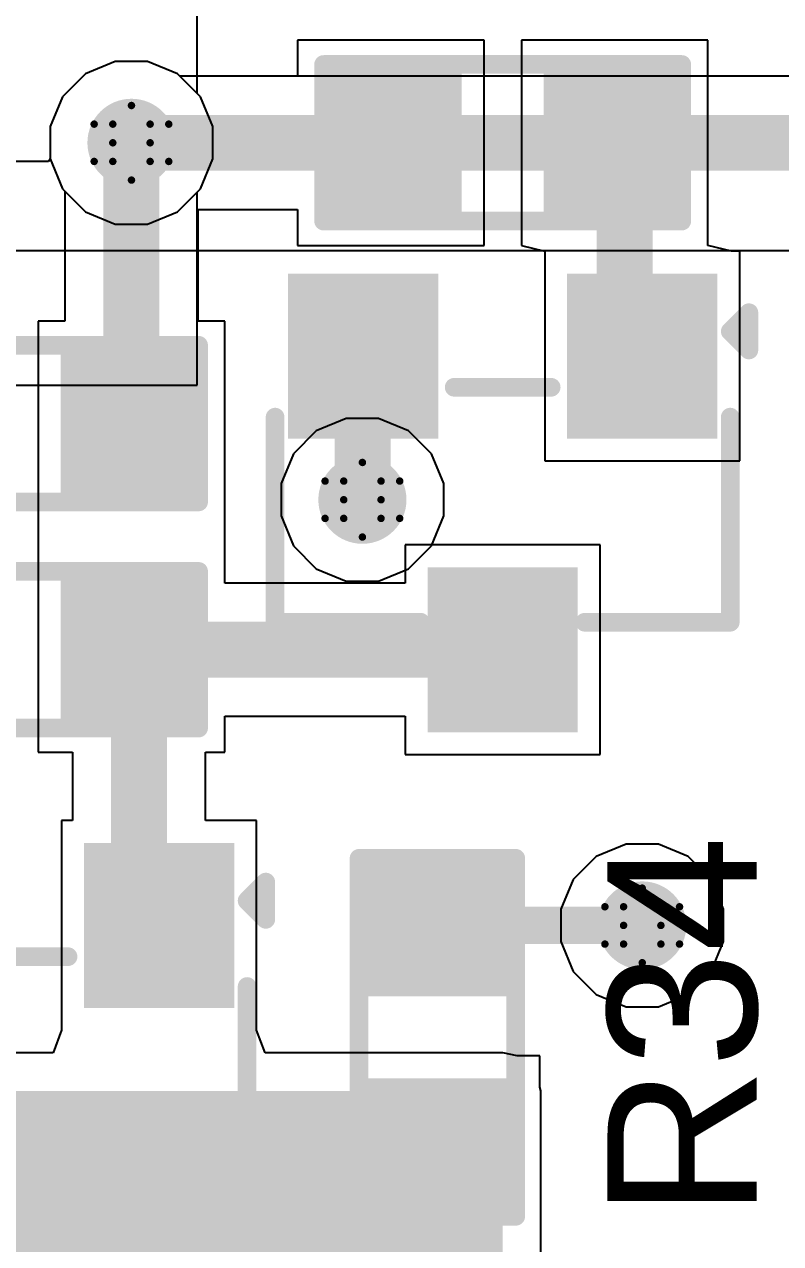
# Model space of a CAD drawing. Header units: inches. Extents: x 24 to 500, y 68 to 269.
# Drawn here: x 359.63 to 364.78, y 96.01 to 104.31 of the extents above; entities that cross this region are included whole.
import ezdxf

# ---------------------------------------------------------------- set-up
doc = ezdxf.new("R2010")
doc.units = ezdxf.units.IN
for name, color, linetype in [('Bottom Layer', 5, 'Continuous'), ('Drill Drawing', 1, 'Continuous'), ('Layer 1', 16, 'Continuous'), ('Layer 2', 76, 'Continuous'), ('Top Layer', 1, 'Continuous'), ('Top Overlay', 2, 'Continuous'), ('Top Paste', 8, 'Continuous'), ('Top Solder', 216, 'Continuous'), ('Via Holes', 16, 'Continuous')]:
    doc.layers.add(name, color=color, linetype=linetype)
doc.styles.add('Arial', font='', dxfattribs={"height": 0.2})
doc.styles.get('Arial').set_extended_font_data('Arial')

# ---------------------------------------------------------------- blocks, each defined once
blk = doc.blocks.new('SOT_23_50')
at = {"layer": 'Top Layer'}
for points in [[(-0.41001315, 1.45998819), (0.40998775, 1.45998819), (0.40998775, 0.53998749), (-0.41001315, 0.53998749)], [(-1.36002395, -0.54000781), (-0.54002305, -0.54000781), (-0.54002305, -1.46000851), (-1.36002395, -1.46000851)], [(0.53999765, -0.54000781), (1.35999855, -0.54000781), (1.35999855, -1.46000851), (0.53999765, -1.46000851)]]:
    blk.add_hatch(color=1, dxfattribs=at).paths.add_polyline_path(points)
at = {"layer": 'Top Paste'}
for points in [[(-0.41001315, 1.45998819), (0.40998775, 1.45998819), (0.40998775, 0.53998749), (-0.41001315, 0.53998749)], [(-1.36002395, -0.54000781), (-0.54002305, -0.54000781), (-0.54002305, -1.46000851), (-1.36002395, -1.46000851)], [(0.53999765, -0.54000781), (1.35999855, -0.54000781), (1.35999855, -1.46000851), (0.53999765, -1.46000851)]]:
    blk.add_hatch(color=8, dxfattribs=at).paths.add_polyline_path(points)
at = {"layer": 'Top Solder'}
for points in [[(-0.51161315, 1.56158819), (0.51158775, 1.56158819), (0.51158775, 0.43838749), (-0.51161315, 0.43838749)], [(-1.46162395, -0.43840781), (-0.4384230499999999, -0.43840781), (-0.4384230499999999, -1.56160851), (-1.46162395, -1.56160851)], [(0.43839765, -0.43840781), (1.46159855, -0.43840781), (1.46159855, -1.56160851), (0.43839765, -1.56160851)]]:
    blk.add_hatch(color=216, dxfattribs=at).paths.add_polyline_path(points)
at = {"layer": 'Top Overlay'}
for points in [[(-1.5494127, 0.81278984, 0.127, 0.127, 0), (-1.5494127, -0.58421016, 0.127, 0.127, 0)], [(-0.5588126999999999, 0.81278984, 0.127, 0.127, 0), (-1.5494127, 0.81278984, 0.127, 0.127, 0)], [(1.54938984, 0.81278984, 0.127, 0.127, 0), (0.5587873, 0.81278984, 0.127, 0.127, 0)], [(1.54938984, 0.81278984, 0.127, 0.127, 0), (1.54938476, -0.58421016, 0.127, 0.127, 0)], [(0.3301873, -0.78741016, 0.127, 0.127, 0), (-0.3302127, -0.78741016, 0.127, 0.127, 0)], [(-1.5494127, -1.16841016, 0.127, 0.127, 0), (-1.6764127, -1.04141016, 0.127, 0.127, 0)], [(-1.6764127, -1.04141016, 0.127, 0.127, 0), (-1.6764127, -1.29541016, 0.127, 0.127, 0)], [(-1.5494127, -1.16841016, 0.127, 0.127, 0), (-1.6764127, -1.29541016, 0.127, 0.127, 0)]]:
    blk.add_lwpolyline(points, format="xyseb", dxfattribs=at)
for points in [[(-1.5811627, 0.81278984, 0.0635, 0.0635, 1), (-1.5176627, 0.81278984, 0.0635, 0.0635, 1)], [(-1.5811627, 0.81278984, 0.0635, 0.0635, 1), (-1.5176627, 0.81278984, 0.0635, 0.0635, 1)], [(-0.5905627, 0.81278984, 0.0635, 0.0635, 1), (-0.5270627, 0.81278984, 0.0635, 0.0635, 1)], [(0.5270372999999999, 0.81278984, 0.0635, 0.0635, 1), (0.5905372999999999, 0.81278984, 0.0635, 0.0635, 1)], [(1.51763984, 0.81278984, 0.0635, 0.0635, 1), (1.58113984, 0.81278984, 0.0635, 0.0635, 1)], [(1.51763984, 0.81278984, 0.0635, 0.0635, 1), (1.58113984, 0.81278984, 0.0635, 0.0635, 1)], [(-1.5811627, -0.58421016, 0.0635, 0.0635, 1), (-1.5176627, -0.58421016, 0.0635, 0.0635, 1)], [(1.51763476, -0.58421016, 0.0635, 0.0635, 1), (1.58113476, -0.58421016, 0.0635, 0.0635, 1)], [(-0.3619627, -0.78741016, 0.0635, 0.0635, 1), (-0.2984627, -0.78741016, 0.0635, 0.0635, 1)], [(0.2984373, -0.78741016, 0.0635, 0.0635, 1), (0.3619373, -0.78741016, 0.0635, 0.0635, 1)], [(-1.7081627, -1.04141016, 0.0635, 0.0635, 1), (-1.6446627, -1.04141016, 0.0635, 0.0635, 1)], [(-1.7081627, -1.04141016, 0.0635, 0.0635, 1), (-1.6446627, -1.04141016, 0.0635, 0.0635, 1)], [(-1.5811627, -1.16841016, 0.0635, 0.0635, 1), (-1.5176627, -1.16841016, 0.0635, 0.0635, 1)], [(-1.5811627, -1.16841016, 0.0635, 0.0635, 1), (-1.5176627, -1.16841016, 0.0635, 0.0635, 1)], [(-1.7081627, -1.29541016, 0.0635, 0.0635, 1), (-1.6446627, -1.29541016, 0.0635, 0.0635, 1)], [(-1.7081627, -1.29541016, 0.0635, 0.0635, 1), (-1.6446627, -1.29541016, 0.0635, 0.0635, 1)]]:
    blk.add_lwpolyline(points, format="xyseb", close=True, dxfattribs=at)
blk = doc.blocks.new('R___0603_111')
at = {"layer": 'Top Layer'}
for points in [[(-0.38100508, 0.44449746), (-0.38100508, -0.44450254), (-1.14300508, -0.44450254), (-1.14300508, 0.44449746)], [(1.14298984, 0.44449746), (1.14298984, -0.44450254), (0.38098984, -0.44450254), (0.38098984, 0.44449746)]]:
    blk.add_hatch(color=1, dxfattribs=at).paths.add_polyline_path(points)
at = {"layer": 'Top Paste'}
for points in [[(-0.38100508, 0.44449746), (-0.38100508, -0.44450254), (-1.14300508, -0.44450254), (-1.14300508, 0.44449746)], [(1.14298984, 0.44449746), (1.14298984, -0.44450254), (0.38098984, -0.44450254), (0.38098984, 0.44449746)]]:
    blk.add_hatch(color=8, dxfattribs=at).paths.add_polyline_path(points)
at = {"layer": 'Top Solder'}
for points in [[(-0.27940508, 0.5460974599999999), (-0.27940508, -0.54610254), (-1.24460508, -0.54610254), (-1.24460508, 0.5460974599999999)], [(1.24458984, 0.5460974599999999), (1.24458984, -0.54610254), (0.27938984, -0.54610254), (0.27938984, 0.5460974599999999)]]:
    blk.add_hatch(color=216, dxfattribs=at).paths.add_polyline_path(points)
at = {"layer": 'Top Overlay'}
for points in [[(1.21919238, 0.5334, 0.127, 0.127, 0), (-1.21920762, 0.53340254, 0.127, 0.127, 0)], [(-1.21920762, 0.53340254, 0.127, 0.127, 0), (-1.21920762, -0.5334, 0.127, 0.127, 0)], [(1.21919238, 0.5334, 0.127, 0.127, 0), (1.21919238, -0.5334, 0.127, 0.127, 0)], [(1.21919238, -0.5334, 0.127, 0.127, 0), (-1.21920762, -0.5334, 0.127, 0.127, 0)]]:
    blk.add_lwpolyline(points, format="xyseb", dxfattribs=at)
for points in [[(-1.25095762, 0.53340254, 0.0635, 0.0635, 1), (-1.18745762, 0.53340254, 0.0635, 0.0635, 1)], [(-1.25095762, 0.53340254, 0.0635, 0.0635, 1), (-1.18745762, 0.53340254, 0.0635, 0.0635, 1)], [(1.18744238, 0.5334, 0.0635, 0.0635, 1), (1.25094238, 0.5334, 0.0635, 0.0635, 1)], [(1.18744238, 0.5334, 0.0635, 0.0635, 1), (1.25094238, 0.5334, 0.0635, 0.0635, 1)], [(-1.25095762, -0.5334, 0.0635, 0.0635, 1), (-1.18745762, -0.5334, 0.0635, 0.0635, 1)], [(-1.25095762, -0.5334, 0.0635, 0.0635, 1), (-1.18745762, -0.5334, 0.0635, 0.0635, 1)], [(1.18744238, -0.5334, 0.0635, 0.0635, 1), (1.25094238, -0.5334, 0.0635, 0.0635, 1)], [(1.18744238, -0.5334, 0.0635, 0.0635, 1), (1.25094238, -0.5334, 0.0635, 0.0635, 1)]]:
    blk.add_lwpolyline(points, format="xyseb", close=True, dxfattribs=at)
blk = doc.blocks.new('R___0603_112')
at = {"layer": 'Top Layer'}
for points in [[(-0.38099492, 0.44447968), (-0.38099492, -0.44452032), (-1.14299492, -0.44452032), (-1.14299492, 0.44447968)], [(1.14300508, 0.44447968), (1.14300508, -0.44452032), (0.38100508, -0.44452032), (0.38100508, 0.44447968)]]:
    blk.add_hatch(color=1, dxfattribs=at).paths.add_polyline_path(points)
at = {"layer": 'Top Paste'}
for points in [[(-0.38099492, 0.44447968), (-0.38099492, -0.44452032), (-1.14299492, -0.44452032), (-1.14299492, 0.44447968)], [(1.14300508, 0.44447968), (1.14300508, -0.44452032), (0.38100508, -0.44452032), (0.38100508, 0.44447968)]]:
    blk.add_hatch(color=8, dxfattribs=at).paths.add_polyline_path(points)
at = {"layer": 'Top Solder'}
for points in [[(-0.27939492, 0.54607968), (-0.27939492, -0.54612032), (-1.24459492, -0.54612032), (-1.24459492, 0.54607968)], [(1.24460508, 0.54607968), (1.24460508, -0.54612032), (0.27940508, -0.54612032), (0.27940508, 0.54607968)]]:
    blk.add_hatch(color=216, dxfattribs=at).paths.add_polyline_path(points)
at = {"layer": 'Top Overlay'}
for points in [[(1.21920508, 0.5333771399999999, 0.127, 0.127, 0), (-1.21919238, 0.5333796799999999, 0.127, 0.127, 0)], [(-1.21919238, 0.5333796799999999, 0.127, 0.127, 0), (-1.21919238, -0.53342032, 0.127, 0.127, 0)], [(1.21920762, -0.53341778, 0.127, 0.127, 0), (1.21920508, 0.5333771399999999, 0.127, 0.127, 0)], [(1.21920762, -0.53341778, 0.127, 0.127, 0), (-1.21919238, -0.53342032, 0.127, 0.127, 0)]]:
    blk.add_lwpolyline(points, format="xyseb", dxfattribs=at)
for points in [[(-1.25094238, 0.5333796799999999, 0.0635, 0.0635, 1), (-1.18744238, 0.5333796799999999, 0.0635, 0.0635, 1)], [(-1.25094238, 0.5333796799999999, 0.0635, 0.0635, 1), (-1.18744238, 0.5333796799999999, 0.0635, 0.0635, 1)], [(1.18745508, 0.5333771399999999, 0.0635, 0.0635, 1), (1.25095508, 0.5333771399999999, 0.0635, 0.0635, 1)], [(1.18745508, 0.5333771399999999, 0.0635, 0.0635, 1), (1.25095508, 0.5333771399999999, 0.0635, 0.0635, 1)], [(-1.25094238, -0.53342032, 0.0635, 0.0635, 1), (-1.18744238, -0.53342032, 0.0635, 0.0635, 1)], [(-1.25094238, -0.53342032, 0.0635, 0.0635, 1), (-1.18744238, -0.53342032, 0.0635, 0.0635, 1)], [(1.18745762, -0.53341778, 0.0635, 0.0635, 1), (1.25095762, -0.53341778, 0.0635, 0.0635, 1)], [(1.18745762, -0.53341778, 0.0635, 0.0635, 1), (1.25095762, -0.53341778, 0.0635, 0.0635, 1)]]:
    blk.add_lwpolyline(points, format="xyseb", close=True, dxfattribs=at)
blk = doc.blocks.new('R___0603_113')
at = {"layer": 'Top Layer'}
for points in [[(-0.3810076199999999, 0.44451524), (-0.3810076199999999, -0.4444847599999999), (-1.14300762, -0.4444847599999999), (-1.14300762, 0.44451524)], [(1.14298984, 0.44451524), (1.14298984, -0.4444847599999999), (0.38098984, -0.4444847599999999), (0.38098984, 0.44451524)]]:
    blk.add_hatch(color=1, dxfattribs=at).paths.add_polyline_path(points)
at = {"layer": 'Top Paste'}
for points in [[(-0.3810076199999999, 0.44451524), (-0.3810076199999999, -0.4444847599999999), (-1.14300762, -0.4444847599999999), (-1.14300762, 0.44451524)], [(1.14298984, 0.44451524), (1.14298984, -0.4444847599999999), (0.38098984, -0.4444847599999999), (0.38098984, 0.44451524)]]:
    blk.add_hatch(color=8, dxfattribs=at).paths.add_polyline_path(points)
at = {"layer": 'Top Solder'}
for points in [[(-0.27940762, 0.54611524), (-0.27940762, -0.54608476), (-1.24460762, -0.54608476), (-1.24460762, 0.54611524)], [(1.24458984, 0.54611524), (1.24458984, -0.54608476), (0.27938984, -0.54608476), (0.27938984, 0.54611524)]]:
    blk.add_hatch(color=216, dxfattribs=at).paths.add_polyline_path(points)
at = {"layer": 'Top Overlay'}
for points in [[(1.21918984, 0.53341778, 0.127, 0.127, 0), (-1.21921016, 0.53341778, 0.127, 0.127, 0)], [(-1.21921016, 0.53341778, 0.127, 0.127, 0), (-1.21921016, -0.5333822199999999, 0.127, 0.127, 0)], [(1.21918984, 0.53341778, 0.127, 0.127, 0), (1.21918984, -0.5333822199999999, 0.127, 0.127, 0)], [(1.21918984, -0.5333822199999999, 0.127, 0.127, 0), (-1.21921016, -0.5333822199999999, 0.127, 0.127, 0)]]:
    blk.add_lwpolyline(points, format="xyseb", dxfattribs=at)
for points in [[(-1.25096016, 0.53341778, 0.0635, 0.0635, 1), (-1.18746016, 0.53341778, 0.0635, 0.0635, 1)], [(-1.25096016, 0.53341778, 0.0635, 0.0635, 1), (-1.18746016, 0.53341778, 0.0635, 0.0635, 1)], [(1.18743984, 0.53341778, 0.0635, 0.0635, 1), (1.25093984, 0.53341778, 0.0635, 0.0635, 1)], [(1.18743984, 0.53341778, 0.0635, 0.0635, 1), (1.25093984, 0.53341778, 0.0635, 0.0635, 1)], [(-1.25096016, -0.5333822199999999, 0.0635, 0.0635, 1), (-1.18746016, -0.5333822199999999, 0.0635, 0.0635, 1)], [(-1.25096016, -0.5333822199999999, 0.0635, 0.0635, 1), (-1.18746016, -0.5333822199999999, 0.0635, 0.0635, 1)], [(1.18743984, -0.5333822199999999, 0.0635, 0.0635, 1), (1.25093984, -0.5333822199999999, 0.0635, 0.0635, 1)], [(1.18743984, -0.5333822199999999, 0.0635, 0.0635, 1), (1.25093984, -0.5333822199999999, 0.0635, 0.0635, 1)]]:
    blk.add_lwpolyline(points, format="xyseb", close=True, dxfattribs=at)
blk = doc.blocks.new('R___0603_126')
at = {"layer": 'Top Layer'}
for points in [[(-0.3810076199999999, 0.4445101599999999), (-0.3810076199999999, -0.44448984), (-1.14300762, -0.44448984), (-1.14300762, 0.4445101599999999)], [(1.14299238, 0.4445101599999999), (1.14299238, -0.44448984), (0.38099238, -0.44448984), (0.38099238, 0.4445101599999999)]]:
    blk.add_hatch(color=1, dxfattribs=at).paths.add_polyline_path(points)
at = {"layer": 'Top Paste'}
for points in [[(-0.3810076199999999, 0.4445101599999999), (-0.3810076199999999, -0.44448984), (-1.14300762, -0.44448984), (-1.14300762, 0.4445101599999999)], [(1.14299238, 0.4445101599999999), (1.14299238, -0.44448984), (0.38099238, -0.44448984), (0.38099238, 0.4445101599999999)]]:
    blk.add_hatch(color=8, dxfattribs=at).paths.add_polyline_path(points)
at = {"layer": 'Top Solder'}
for points in [[(-0.27940762, 0.5461101599999999), (-0.27940762, -0.5460898399999999), (-1.24460762, -0.5460898399999999), (-1.24460762, 0.5461101599999999)], [(1.24459238, 0.5461101599999999), (1.24459238, -0.5460898399999999), (0.27939238, -0.5460898399999999), (0.27939238, 0.5461101599999999)]]:
    blk.add_hatch(color=216, dxfattribs=at).paths.add_polyline_path(points)
at = {"layer": 'Top Overlay'}
for points in [[(1.21919238, 0.53341016, 0.127, 0.127, 0), (-1.21920762, 0.53341016, 0.127, 0.127, 0)], [(-1.21920762, -0.53338984, 0.127, 0.127, 0), (-1.21920762, 0.53341016, 0.127, 0.127, 0)], [(1.21919238, -0.53339238, 0.127, 0.127, 0), (1.21919238, 0.53341016, 0.127, 0.127, 0)], [(1.21919238, -0.53339238, 0.127, 0.127, 0), (-1.21920762, -0.53338984, 0.127, 0.127, 0)]]:
    blk.add_lwpolyline(points, format="xyseb", dxfattribs=at)
for points in [[(-1.25095762, 0.53341016, 0.0635, 0.0635, 1), (-1.18745762, 0.53341016, 0.0635, 0.0635, 1)], [(-1.25095762, 0.53341016, 0.0635, 0.0635, 1), (-1.18745762, 0.53341016, 0.0635, 0.0635, 1)], [(1.18744238, 0.53341016, 0.0635, 0.0635, 1), (1.25094238, 0.53341016, 0.0635, 0.0635, 1)], [(1.18744238, 0.53341016, 0.0635, 0.0635, 1), (1.25094238, 0.53341016, 0.0635, 0.0635, 1)], [(-1.25095762, -0.53338984, 0.0635, 0.0635, 1), (-1.18745762, -0.53338984, 0.0635, 0.0635, 1)], [(-1.25095762, -0.53338984, 0.0635, 0.0635, 1), (-1.18745762, -0.53338984, 0.0635, 0.0635, 1)], [(1.18744238, -0.53339238, 0.0635, 0.0635, 1), (1.25094238, -0.53339238, 0.0635, 0.0635, 1)], [(1.18744238, -0.53339238, 0.0635, 0.0635, 1), (1.25094238, -0.53339238, 0.0635, 0.0635, 1)]]:
    blk.add_lwpolyline(points, format="xyseb", close=True, dxfattribs=at)
blk = doc.blocks.new('SOT_23_157')
at = {"layer": 'Top Layer'}
for points in [[(-0.41001061, 1.45999327), (0.4099902899999999, 1.45999327), (0.4099902899999999, 0.5399925699999999), (-0.41001061, 0.5399925699999999)], [(-1.36002141, -0.54000273), (-0.54002051, -0.54000273), (-0.54002051, -1.46000343), (-1.36002141, -1.46000343)], [(0.54000019, -0.54000019), (1.36000109, -0.54000019), (1.36000109, -1.46000089), (0.54000019, -1.46000089)]]:
    blk.add_hatch(color=1, dxfattribs=at).paths.add_polyline_path(points)
at = {"layer": 'Top Paste'}
for points in [[(-0.41001061, 1.45999327), (0.4099902899999999, 1.45999327), (0.4099902899999999, 0.5399925699999999), (-0.41001061, 0.5399925699999999)], [(-1.36002141, -0.54000273), (-0.54002051, -0.54000273), (-0.54002051, -1.46000343), (-1.36002141, -1.46000343)], [(0.54000019, -0.54000019), (1.36000109, -0.54000019), (1.36000109, -1.46000089), (0.54000019, -1.46000089)]]:
    blk.add_hatch(color=8, dxfattribs=at).paths.add_polyline_path(points)
at = {"layer": 'Top Solder'}
for points in [[(-0.51161061, 1.56159327), (0.5115902899999999, 1.56159327), (0.5115902899999999, 0.4383925699999999), (-0.51161061, 0.4383925699999999)], [(-1.46162141, -0.43840273), (-0.4384205099999999, -0.43840273), (-0.4384205099999999, -1.56160343), (-1.46162141, -1.56160343)], [(0.43840019, -0.43840019), (1.46160109, -0.43840019), (1.46160109, -1.56160089), (0.43840019, -1.56160089)]]:
    blk.add_hatch(color=216, dxfattribs=at).paths.add_polyline_path(points)
at = {"layer": 'Top Overlay'}
for points in [[(-1.54941016, 0.81279492, 0.127, 0.127, 0), (-1.54941016, -0.5842050799999999, 0.127, 0.127, 0)], [(-0.55881016, 0.81279238, 0.127, 0.127, 0), (-1.54941016, 0.81279492, 0.127, 0.127, 0)], [(1.54938984, 0.81279238, 0.127, 0.127, 0), (0.55878984, 0.81279238, 0.127, 0.127, 0)], [(1.54938984, 0.81279238, 0.127, 0.127, 0), (1.54938984, -0.5842050799999999, 0.127, 0.127, 0)], [(0.33018984, -0.7874050799999999, 0.127, 0.127, 0), (-0.33021016, -0.7874050799999999, 0.127, 0.127, 0)], [(-1.54941016, -1.16840508, 0.127, 0.127, 0), (-1.67641016, -1.04140254, 0.127, 0.127, 0)], [(-1.67640762, -1.29540254, 0.127, 0.127, 0), (-1.67641016, -1.04140254, 0.127, 0.127, 0)], [(-1.54941016, -1.16840508, 0.127, 0.127, 0), (-1.67640762, -1.29540254, 0.127, 0.127, 0)]]:
    blk.add_lwpolyline(points, format="xyseb", dxfattribs=at)
for points in [[(-1.58116016, 0.81279492, 0.0635, 0.0635, 1), (-1.51766016, 0.81279492, 0.0635, 0.0635, 1)], [(-1.58116016, 0.81279492, 0.0635, 0.0635, 1), (-1.51766016, 0.81279492, 0.0635, 0.0635, 1)], [(-0.59056016, 0.81279238, 0.0635, 0.0635, 1), (-0.5270601599999999, 0.81279238, 0.0635, 0.0635, 1)], [(0.5270398399999999, 0.81279238, 0.0635, 0.0635, 1), (0.5905398399999999, 0.81279238, 0.0635, 0.0635, 1)], [(1.51763984, 0.81279238, 0.0635, 0.0635, 1), (1.58113984, 0.81279238, 0.0635, 0.0635, 1)], [(1.51763984, 0.81279238, 0.0635, 0.0635, 1), (1.58113984, 0.81279238, 0.0635, 0.0635, 1)], [(-1.58116016, -0.5842050799999999, 0.0635, 0.0635, 1), (-1.51766016, -0.5842050799999999, 0.0635, 0.0635, 1)], [(1.51763984, -0.5842050799999999, 0.0635, 0.0635, 1), (1.58113984, -0.5842050799999999, 0.0635, 0.0635, 1)], [(-0.36196016, -0.7874050799999999, 0.0635, 0.0635, 1), (-0.29846016, -0.7874050799999999, 0.0635, 0.0635, 1)], [(0.29843984, -0.7874050799999999, 0.0635, 0.0635, 1), (0.36193984, -0.7874050799999999, 0.0635, 0.0635, 1)], [(-1.70816016, -1.04140254, 0.0635, 0.0635, 1), (-1.64466016, -1.04140254, 0.0635, 0.0635, 1)], [(-1.70816016, -1.04140254, 0.0635, 0.0635, 1), (-1.64466016, -1.04140254, 0.0635, 0.0635, 1)], [(-1.58116016, -1.16840508, 0.0635, 0.0635, 1), (-1.51766016, -1.16840508, 0.0635, 0.0635, 1)], [(-1.58116016, -1.16840508, 0.0635, 0.0635, 1), (-1.51766016, -1.16840508, 0.0635, 0.0635, 1)], [(-1.70815762, -1.29540254, 0.0635, 0.0635, 1), (-1.64465762, -1.29540254, 0.0635, 0.0635, 1)], [(-1.70815762, -1.29540254, 0.0635, 0.0635, 1), (-1.64465762, -1.29540254, 0.0635, 0.0635, 1)]]:
    blk.add_lwpolyline(points, format="xyseb", close=True, dxfattribs=at)

msp = doc.modelspace()

# ---------------------------------------------------------------- hatches: boundary and pattern name
at = {"layer": 'Bottom Layer'}
h = msp.add_hatch(color=5, dxfattribs=at)
edge = h.paths.add_edge_path()
edge.add_arc((360.36000572, 103.50502032), 0.2999994, 0, 360)
h = msp.add_hatch(color=5, dxfattribs=at)
edge = h.paths.add_edge_path()
edge.add_arc((361.93224032, 101.07400664), 0.2999994, 0, 360)
h = msp.add_hatch(color=5, dxfattribs=at)
edge = h.paths.add_edge_path()
edge.add_arc((363.8373216, 98.17481), 0.2999994, 0, 360)
at = {"layer": 'Layer 1'}
h = msp.add_hatch(color=16, dxfattribs=at)
edge = h.paths.add_edge_path()
edge.add_arc((360.36000572, 103.50502032), 0.2999994, 0, 360)
h = msp.add_hatch(color=16, dxfattribs=at)
edge = h.paths.add_edge_path()
edge.add_arc((361.93224032, 101.07400664), 0.2999994, 0, 360)
h = msp.add_hatch(color=16, dxfattribs=at)
edge = h.paths.add_edge_path()
edge.add_arc((363.8373216, 98.17481), 0.2999994, 0, 360)
at = {"layer": 'Layer 2'}
h = msp.add_hatch(color=76, dxfattribs=at)
edge = h.paths.add_edge_path()
edge.add_arc((360.36000572, 103.50502032), 0.2999994, 0, 360)
h = msp.add_hatch(color=76, dxfattribs=at)
edge = h.paths.add_edge_path()
edge.add_arc((361.93224032, 101.07400664), 0.2999994, 0, 360)
h = msp.add_hatch(color=76, dxfattribs=at)
edge = h.paths.add_edge_path()
edge.add_arc((363.8373216, 98.17481), 0.2999994, 0, 360)
at = {"layer": 'Top Layer'}
h = msp.add_hatch(color=1, dxfattribs=at)
edge = h.paths.add_edge_path()
edge.add_arc((360.36000572, 103.50502032), 0.2999994, 0, 360)
h = msp.add_hatch(color=1, dxfattribs=at)
edge = h.paths.add_edge_path()
edge.add_arc((361.93224032, 101.07400664), 0.2999994, 0, 360)
h = msp.add_hatch(color=1, dxfattribs=at)
edge = h.paths.add_edge_path()
edge.add_arc((363.8373216, 98.17481), 0.2999994, 0, 360)
msp.add_hatch(color=1, dxfattribs=at).paths.add_polyline_path([(349.885, 94.488), (362.8873108, 94.488), (362.8873108, 97.047812), (349.885, 97.047812)])
at = {"layer": 'Via Holes'}
h = msp.add_hatch(color=7, dxfattribs=at)
edge = h.paths.add_edge_path()
edge.add_arc((360.36000572, 103.50502032), 0.1499997, 0, 360)
h = msp.add_hatch(color=7, dxfattribs=at)
edge = h.paths.add_edge_path()
edge.add_arc((361.93224032, 101.07400664), 0.1499997, 0, 360)
h = msp.add_hatch(color=7, dxfattribs=at)
edge = h.paths.add_edge_path()
edge.add_arc((363.8373216, 98.17481), 0.1499997, 0, 360)

# ---------------------------------------------------------------- linework, layer by layer
at = {"layer": 'Bottom Layer'}
for p, q in [((360.24980782, 104.05901972), (360.04619126, 103.97467902)), ((360.4702036199999, 104.05901972), (360.24980782, 104.05901972)), ((360.67382018, 103.97467902), (360.4702036199999, 104.05901972)), ((360.04619126, 103.97467902), (359.89034702, 103.81883478)), ((360.69027176, 103.95822744), (360.67382018, 103.97467902)), ((375.412, 103.95822744), (360.69027176, 103.95822744)), ((359.89034702, 103.81883478), (359.80600632, 103.61521822)), ((359.80600632, 103.61521822), (359.80600632, 103.39482496)), ((359.80600632, 103.39482496), (359.79476428, 103.378)), ((359.79476428, 103.378), (297.688, 103.378)), ((261.239, 102.771956), (376.78359492, 102.77194838)), ((361.8220424199999, 101.62800604), (361.61842586, 101.54366534)), ((362.04243822, 101.62800604), (361.8220424199999, 101.62800604)), ((362.24605478, 101.54366534), (362.04243822, 101.62800604)), ((361.61842586, 101.54366534), (361.46258162, 101.3878211)), ((362.40189902, 101.3878211), (362.24605478, 101.54366534)), ((361.46258162, 101.3878211), (361.37824092, 101.18420454)), ((362.48623972, 101.18420454), (362.40189902, 101.3878211)), ((361.37824092, 101.18420454), (361.37824092, 100.96380874)), ((362.48623972, 100.96380874), (362.48623972, 101.18420454)), ((361.37824092, 100.96380874), (361.46258162, 100.76019218)), ((362.40189902, 100.76019218), (362.48623972, 100.96380874)), ((361.46258162, 100.76019218), (361.61842586, 100.60434794)), ((362.24605478, 100.60434794), (362.40189902, 100.76019218)), ((361.61842586, 100.60434794), (361.8220424199999, 100.52000724)), ((362.04243822, 100.52000724), (362.24605478, 100.60434794)), ((361.8220424199999, 100.52000724), (362.04243822, 100.52000724)), ((363.7271237, 98.72880939999999), (363.52350714, 98.64446869999999)), ((363.9475195, 98.72880939999999), (363.7271237, 98.72880939999999)), ((364.15113606, 98.64446869999999), (363.9475195, 98.72880939999999)), ((363.52350714, 98.64446869999999), (363.3676629, 98.48862446)), ((364.3069803, 98.48862446), (364.15113606, 98.64446869999999)), ((363.3676629, 98.48862446), (363.2833222, 98.2850079)), ((364.3913209999999, 98.2850079), (364.3069803, 98.48862446)), ((363.2833222, 98.2850079), (363.2833222, 98.06461209999999)), ((364.3913209999999, 98.06461209999999), (364.3913209999999, 98.2850079)), ((363.2833222, 98.06461209999999), (363.3676629, 97.86099553999999)), ((364.3069803, 97.86099553999999), (364.3913209999999, 98.06461209999999)), ((363.3676629, 97.86099553999999), (363.52350714, 97.7051513)), ((364.15113606, 97.7051513), (364.3069803, 97.86099553999999)), ((363.52350714, 97.7051513), (363.7271237, 97.62081059999998)), ((363.9475195, 97.62081059999998), (364.15113606, 97.7051513)), ((363.7271237, 97.62081059999998), (363.9475195, 97.62081059999998))]:
    msp.add_line(p, q, dxfattribs=at)
msp.add_lwpolyline([(360.36000572, 103.50502032, 0.3809999999999999, 0.3809999999999999, 0), (383.6670203199999, 103.50502032, 0.3809999999999999, 0.3809999999999999, 0)], format="xyseb", dxfattribs=at)
msp.add_lwpolyline([(360.26475572, 103.50502032, 0.1905, 0.1905, 1), (360.45525572, 103.50502032, 0.1905, 0.1905, 1)], format="xyseb", close=True, dxfattribs=at)
at = {"layer": 'Drill Drawing'}
for points in [[(360.2330057199999, 103.63202032, 0.0508, 0.0508, 0), (360.36000572, 103.75902032, 0.0508, 0.0508, 0)], [(360.36000572, 103.75902032, 0.0508, 0.0508, 0), (360.48700572, 103.63202032, 0.0508, 0.0508, 0)], [(360.10600572, 103.63202032, 0.0508, 0.0508, 0), (360.2330057199999, 103.50502032, 0.0508, 0.0508, 0)], [(360.10600572, 103.63202032, 0.0508, 0.0508, 0), (360.2330057199999, 103.63202032, 0.0508, 0.0508, 0)], [(360.48700572, 103.63202032, 0.0508, 0.0508, 0), (360.61400572, 103.63202032, 0.0508, 0.0508, 0)], [(360.48700572, 103.50502032, 0.0508, 0.0508, 0), (360.61400572, 103.63202032, 0.0508, 0.0508, 0)], [(360.10600572, 103.37802032, 0.0508, 0.0508, 0), (360.2330057199999, 103.50502032, 0.0508, 0.0508, 0)], [(360.48700572, 103.50502032, 0.0508, 0.0508, 0), (360.61400572, 103.37802032, 0.0508, 0.0508, 0)], [(360.10600572, 103.37802032, 0.0508, 0.0508, 0), (360.2330057199999, 103.37802032, 0.0508, 0.0508, 0)], [(360.2330057199999, 103.37802032, 0.0508, 0.0508, 0), (360.36000572, 103.25102032, 0.0508, 0.0508, 0)], [(360.36000572, 103.25102032, 0.0508, 0.0508, 0), (360.48700572, 103.37802032, 0.0508, 0.0508, 0)], [(360.48700572, 103.37802032, 0.0508, 0.0508, 0), (360.61400572, 103.37802032, 0.0508, 0.0508, 0)], [(361.80524032, 101.20100664, 0.0508, 0.0508, 0), (361.93224032, 101.32800664, 0.0508, 0.0508, 0)], [(361.93224032, 101.32800664, 0.0508, 0.0508, 0), (362.05924032, 101.20100664, 0.0508, 0.0508, 0)], [(361.67824032, 101.20100664, 0.0508, 0.0508, 0), (361.80524032, 101.07400664, 0.0508, 0.0508, 0)], [(361.67824032, 101.20100664, 0.0508, 0.0508, 0), (361.80524032, 101.20100664, 0.0508, 0.0508, 0)], [(362.05924032, 101.20100664, 0.0508, 0.0508, 0), (362.18624032, 101.20100664, 0.0508, 0.0508, 0)], [(362.05924032, 101.07400664, 0.0508, 0.0508, 0), (362.18624032, 101.20100664, 0.0508, 0.0508, 0)], [(361.67824032, 100.94700664, 0.0508, 0.0508, 0), (361.80524032, 101.07400664, 0.0508, 0.0508, 0)], [(362.05924032, 101.07400664, 0.0508, 0.0508, 0), (362.18624032, 100.94700664, 0.0508, 0.0508, 0)], [(361.67824032, 100.94700664, 0.0508, 0.0508, 0), (361.80524032, 100.94700664, 0.0508, 0.0508, 0)], [(361.80524032, 100.94700664, 0.0508, 0.0508, 0), (361.93224032, 100.82000664, 0.0508, 0.0508, 0)], [(361.93224032, 100.82000664, 0.0508, 0.0508, 0), (362.05924032, 100.94700664, 0.0508, 0.0508, 0)], [(362.05924032, 100.94700664, 0.0508, 0.0508, 0), (362.18624032, 100.94700664, 0.0508, 0.0508, 0)], [(363.7103216, 98.30181, 0.0508, 0.0508, 0), (363.8373216, 98.42881, 0.0508, 0.0508, 0)], [(363.8373216, 98.42881, 0.0508, 0.0508, 0), (363.9643216, 98.30181, 0.0508, 0.0508, 0)], [(363.5833216, 98.30181, 0.0508, 0.0508, 0), (363.7103216, 98.17481, 0.0508, 0.0508, 0)], [(363.5833216, 98.30181, 0.0508, 0.0508, 0), (363.7103216, 98.30181, 0.0508, 0.0508, 0)], [(363.9643216, 98.30181, 0.0508, 0.0508, 0), (364.0913216, 98.30181, 0.0508, 0.0508, 0)], [(363.9643216, 98.17481, 0.0508, 0.0508, 0), (364.0913216, 98.30181, 0.0508, 0.0508, 0)], [(363.5833216, 98.04781, 0.0508, 0.0508, 0), (363.7103216, 98.17481, 0.0508, 0.0508, 0)], [(363.9643216, 98.17481, 0.0508, 0.0508, 0), (364.0913216, 98.04781, 0.0508, 0.0508, 0)], [(363.5833216, 98.04781, 0.0508, 0.0508, 0), (363.7103216, 98.04781, 0.0508, 0.0508, 0)], [(363.7103216, 98.04781, 0.0508, 0.0508, 0), (363.8373216, 97.92081, 0.0508, 0.0508, 0)], [(363.8373216, 97.92081, 0.0508, 0.0508, 0), (363.9643216, 98.04781, 0.0508, 0.0508, 0)], [(363.9643216, 98.04781, 0.0508, 0.0508, 0), (364.0913216, 98.04781, 0.0508, 0.0508, 0)]]:
    msp.add_lwpolyline(points, format="xyseb", dxfattribs=at)
for points in [[(360.34730572, 103.75902032, 0.0254, 0.0254, 1), (360.37270572, 103.75902032, 0.0254, 0.0254, 1)], [(360.34730572, 103.75902032, 0.0254, 0.0254, 1), (360.37270572, 103.75902032, 0.0254, 0.0254, 1)], [(360.09330572, 103.63202032, 0.0254, 0.0254, 1), (360.11870572, 103.63202032, 0.0254, 0.0254, 1)], [(360.09330572, 103.63202032, 0.0254, 0.0254, 1), (360.11870572, 103.63202032, 0.0254, 0.0254, 1)], [(360.22030572, 103.63202032, 0.0254, 0.0254, 1), (360.24570572, 103.63202032, 0.0254, 0.0254, 1)], [(360.22030572, 103.63202032, 0.0254, 0.0254, 1), (360.24570572, 103.63202032, 0.0254, 0.0254, 1)], [(360.47430572, 103.63202032, 0.0254, 0.0254, 1), (360.49970572, 103.63202032, 0.0254, 0.0254, 1)], [(360.47430572, 103.63202032, 0.0254, 0.0254, 1), (360.49970572, 103.63202032, 0.0254, 0.0254, 1)], [(360.60130572, 103.63202032, 0.0254, 0.0254, 1), (360.62670572, 103.63202032, 0.0254, 0.0254, 1)], [(360.60130572, 103.63202032, 0.0254, 0.0254, 1), (360.62670572, 103.63202032, 0.0254, 0.0254, 1)], [(360.22030572, 103.50502032, 0.0254, 0.0254, 1), (360.24570572, 103.50502032, 0.0254, 0.0254, 1)], [(360.22030572, 103.50502032, 0.0254, 0.0254, 1), (360.24570572, 103.50502032, 0.0254, 0.0254, 1)], [(360.47430572, 103.50502032, 0.0254, 0.0254, 1), (360.49970572, 103.50502032, 0.0254, 0.0254, 1)], [(360.47430572, 103.50502032, 0.0254, 0.0254, 1), (360.49970572, 103.50502032, 0.0254, 0.0254, 1)], [(360.09330572, 103.37802032, 0.0254, 0.0254, 1), (360.11870572, 103.37802032, 0.0254, 0.0254, 1)], [(360.09330572, 103.37802032, 0.0254, 0.0254, 1), (360.11870572, 103.37802032, 0.0254, 0.0254, 1)], [(360.22030572, 103.37802032, 0.0254, 0.0254, 1), (360.24570572, 103.37802032, 0.0254, 0.0254, 1)], [(360.22030572, 103.37802032, 0.0254, 0.0254, 1), (360.24570572, 103.37802032, 0.0254, 0.0254, 1)], [(360.47430572, 103.37802032, 0.0254, 0.0254, 1), (360.49970572, 103.37802032, 0.0254, 0.0254, 1)], [(360.47430572, 103.37802032, 0.0254, 0.0254, 1), (360.49970572, 103.37802032, 0.0254, 0.0254, 1)], [(360.60130572, 103.37802032, 0.0254, 0.0254, 1), (360.62670572, 103.37802032, 0.0254, 0.0254, 1)], [(360.60130572, 103.37802032, 0.0254, 0.0254, 1), (360.62670572, 103.37802032, 0.0254, 0.0254, 1)], [(360.34730572, 103.25102032, 0.0254, 0.0254, 1), (360.37270572, 103.25102032, 0.0254, 0.0254, 1)], [(360.34730572, 103.25102032, 0.0254, 0.0254, 1), (360.37270572, 103.25102032, 0.0254, 0.0254, 1)], [(361.91954032, 101.32800664, 0.0254, 0.0254, 1), (361.9449403199999, 101.32800664, 0.0254, 0.0254, 1)], [(361.91954032, 101.32800664, 0.0254, 0.0254, 1), (361.9449403199999, 101.32800664, 0.0254, 0.0254, 1)], [(361.66554032, 101.20100664, 0.0254, 0.0254, 1), (361.69094032, 101.20100664, 0.0254, 0.0254, 1)], [(361.66554032, 101.20100664, 0.0254, 0.0254, 1), (361.69094032, 101.20100664, 0.0254, 0.0254, 1)], [(361.79254032, 101.20100664, 0.0254, 0.0254, 1), (361.81794032, 101.20100664, 0.0254, 0.0254, 1)], [(361.79254032, 101.20100664, 0.0254, 0.0254, 1), (361.81794032, 101.20100664, 0.0254, 0.0254, 1)], [(362.04654032, 101.20100664, 0.0254, 0.0254, 1), (362.07194032, 101.20100664, 0.0254, 0.0254, 1)], [(362.04654032, 101.20100664, 0.0254, 0.0254, 1), (362.07194032, 101.20100664, 0.0254, 0.0254, 1)], [(362.17354032, 101.20100664, 0.0254, 0.0254, 1), (362.19894032, 101.20100664, 0.0254, 0.0254, 1)], [(362.17354032, 101.20100664, 0.0254, 0.0254, 1), (362.19894032, 101.20100664, 0.0254, 0.0254, 1)], [(361.79254032, 101.07400664, 0.0254, 0.0254, 1), (361.81794032, 101.07400664, 0.0254, 0.0254, 1)], [(361.79254032, 101.07400664, 0.0254, 0.0254, 1), (361.81794032, 101.07400664, 0.0254, 0.0254, 1)], [(362.04654032, 101.07400664, 0.0254, 0.0254, 1), (362.07194032, 101.07400664, 0.0254, 0.0254, 1)], [(362.04654032, 101.07400664, 0.0254, 0.0254, 1), (362.07194032, 101.07400664, 0.0254, 0.0254, 1)], [(361.66554032, 100.94700664, 0.0254, 0.0254, 1), (361.69094032, 100.94700664, 0.0254, 0.0254, 1)], [(361.66554032, 100.94700664, 0.0254, 0.0254, 1), (361.69094032, 100.94700664, 0.0254, 0.0254, 1)], [(361.79254032, 100.94700664, 0.0254, 0.0254, 1), (361.81794032, 100.94700664, 0.0254, 0.0254, 1)], [(361.79254032, 100.94700664, 0.0254, 0.0254, 1), (361.81794032, 100.94700664, 0.0254, 0.0254, 1)], [(362.04654032, 100.94700664, 0.0254, 0.0254, 1), (362.07194032, 100.94700664, 0.0254, 0.0254, 1)], [(362.04654032, 100.94700664, 0.0254, 0.0254, 1), (362.07194032, 100.94700664, 0.0254, 0.0254, 1)], [(362.17354032, 100.94700664, 0.0254, 0.0254, 1), (362.19894032, 100.94700664, 0.0254, 0.0254, 1)], [(362.17354032, 100.94700664, 0.0254, 0.0254, 1), (362.19894032, 100.94700664, 0.0254, 0.0254, 1)], [(361.91954032, 100.82000664, 0.0254, 0.0254, 1), (361.9449403199999, 100.82000664, 0.0254, 0.0254, 1)], [(361.91954032, 100.82000664, 0.0254, 0.0254, 1), (361.9449403199999, 100.82000664, 0.0254, 0.0254, 1)], [(363.8246216, 98.42881, 0.0254, 0.0254, 1), (363.8500216, 98.42881, 0.0254, 0.0254, 1)], [(363.8246216, 98.42881, 0.0254, 0.0254, 1), (363.8500216, 98.42881, 0.0254, 0.0254, 1)], [(363.5706216, 98.30181, 0.0254, 0.0254, 1), (363.5960216, 98.30181, 0.0254, 0.0254, 1)], [(363.5706216, 98.30181, 0.0254, 0.0254, 1), (363.5960216, 98.30181, 0.0254, 0.0254, 1)], [(363.6976216, 98.30181, 0.0254, 0.0254, 1), (363.7230216, 98.30181, 0.0254, 0.0254, 1)], [(363.6976216, 98.30181, 0.0254, 0.0254, 1), (363.7230216, 98.30181, 0.0254, 0.0254, 1)], [(363.9516216, 98.30181, 0.0254, 0.0254, 1), (363.9770215999999, 98.30181, 0.0254, 0.0254, 1)], [(363.9516216, 98.30181, 0.0254, 0.0254, 1), (363.9770215999999, 98.30181, 0.0254, 0.0254, 1)], [(364.0786216, 98.30181, 0.0254, 0.0254, 1), (364.1040216, 98.30181, 0.0254, 0.0254, 1)], [(364.0786216, 98.30181, 0.0254, 0.0254, 1), (364.1040216, 98.30181, 0.0254, 0.0254, 1)], [(363.6976216, 98.17481, 0.0254, 0.0254, 1), (363.7230216, 98.17481, 0.0254, 0.0254, 1)], [(363.6976216, 98.17481, 0.0254, 0.0254, 1), (363.7230216, 98.17481, 0.0254, 0.0254, 1)], [(363.9516216, 98.17481, 0.0254, 0.0254, 1), (363.9770215999999, 98.17481, 0.0254, 0.0254, 1)], [(363.9516216, 98.17481, 0.0254, 0.0254, 1), (363.9770215999999, 98.17481, 0.0254, 0.0254, 1)], [(363.5706216, 98.04781, 0.0254, 0.0254, 1), (363.5960216, 98.04781, 0.0254, 0.0254, 1)], [(363.5706216, 98.04781, 0.0254, 0.0254, 1), (363.5960216, 98.04781, 0.0254, 0.0254, 1)], [(363.6976216, 98.04781, 0.0254, 0.0254, 1), (363.7230216, 98.04781, 0.0254, 0.0254, 1)], [(363.6976216, 98.04781, 0.0254, 0.0254, 1), (363.7230216, 98.04781, 0.0254, 0.0254, 1)], [(363.9516216, 98.04781, 0.0254, 0.0254, 1), (363.9770215999999, 98.04781, 0.0254, 0.0254, 1)], [(363.9516216, 98.04781, 0.0254, 0.0254, 1), (363.9770215999999, 98.04781, 0.0254, 0.0254, 1)], [(364.0786216, 98.04781, 0.0254, 0.0254, 1), (364.1040216, 98.04781, 0.0254, 0.0254, 1)], [(364.0786216, 98.04781, 0.0254, 0.0254, 1), (364.1040216, 98.04781, 0.0254, 0.0254, 1)], [(363.8246216, 97.92081, 0.0254, 0.0254, 1), (363.8500216, 97.92081, 0.0254, 0.0254, 1)], [(363.8246216, 97.92081, 0.0254, 0.0254, 1), (363.8500216, 97.92081, 0.0254, 0.0254, 1)]]:
    msp.add_lwpolyline(points, format="xyseb", close=True, dxfattribs=at)
at = {"layer": 'Layer 1'}
for p, q in [((360.24980782, 104.05901972), (360.04619126, 103.97467902)), ((360.4702036199999, 104.05901972), (360.24980782, 104.05901972)), ((360.67382018, 103.97467902), (360.4702036199999, 104.05901972)), ((360.04619126, 103.97467902), (359.89034702, 103.81883478)), ((360.82966442, 103.81883478), (360.67382018, 103.97467902)), ((359.89034702, 103.81883478), (359.80600632, 103.61521822)), ((360.91400512, 103.61521822), (360.82966442, 103.81883478)), ((359.80600632, 103.61521822), (359.80600632, 103.39482242)), ((360.91400512, 103.39482242), (360.91400512, 103.61521822)), ((359.80600632, 103.39482242), (359.89034702, 103.19120586)), ((360.82966442, 103.19120586), (360.91400512, 103.39482242)), ((359.89034702, 103.19120586), (360.04619126, 103.03536162)), ((360.67382018, 103.03536162), (360.82966442, 103.19120586)), ((360.04619126, 103.03536162), (360.24980782, 102.95102092)), ((360.4702036199999, 102.95102092), (360.67382018, 103.03536162)), ((360.24980782, 102.95102092), (360.4702036199999, 102.95102092))]:
    msp.add_line(p, q, dxfattribs=at)
at = {"layer": 'Layer 2'}
for p, q in [((360.807, 103.8414992), (360.807, 105.39786388)), ((360.82966442, 103.81883478), (360.807, 103.8414992)), ((360.91400512, 103.61521822), (360.82966442, 103.81883478)), ((360.91400512, 103.39482242), (360.91400512, 103.61521822)), ((360.82966442, 103.19120586), (360.91400512, 103.39482242)), ((360.807, 103.16854144), (360.82966442, 103.19120586)), ((360.807, 101.854), (360.807, 103.16854144)), ((290.195, 101.854), (360.807, 101.854)), ((361.8220424199999, 101.62800604), (361.61842586, 101.54366534)), ((362.04243822, 101.62800604), (361.8220424199999, 101.62800604)), ((362.24605478, 101.54366534), (362.04243822, 101.62800604)), ((361.61842586, 101.54366534), (361.46258162, 101.3878211)), ((362.40189902, 101.3878211), (362.24605478, 101.54366534)), ((361.46258162, 101.3878211), (361.37824092, 101.18420454)), ((362.48623972, 101.18420454), (362.40189902, 101.3878211)), ((361.37824092, 101.18420454), (361.37824092, 100.96380874)), ((362.48623972, 100.96380874), (362.48623972, 101.18420454)), ((361.37824092, 100.96380874), (361.46258162, 100.76019218)), ((362.40189902, 100.76019218), (362.48623972, 100.96380874)), ((361.46258162, 100.76019218), (361.61842586, 100.60434794)), ((362.24605478, 100.60434794), (362.40189902, 100.76019218)), ((361.61842586, 100.60434794), (361.8220424199999, 100.52000724)), ((362.04243822, 100.52000724), (362.24605478, 100.60434794)), ((361.8220424199999, 100.52000724), (362.04243822, 100.52000724)), ((363.7271237, 98.72880939999999), (363.52350714, 98.64446869999999)), ((363.9475195, 98.72880939999999), (363.7271237, 98.72880939999999)), ((364.15113606, 98.64446869999999), (363.9475195, 98.72880939999999)), ((363.52350714, 98.64446869999999), (363.3676629, 98.48862446)), ((364.3069803, 98.48862446), (364.15113606, 98.64446869999999)), ((363.3676629, 98.48862446), (363.2833222, 98.2850079)), ((364.3913209999999, 98.2850079), (364.3069803, 98.48862446)), ((363.2833222, 98.2850079), (363.2833222, 98.06461209999999)), ((364.3913209999999, 98.06461209999999), (364.3913209999999, 98.2850079)), ((363.2833222, 98.06461209999999), (363.3676629, 97.86099553999999)), ((364.3069803, 97.86099553999999), (364.3913209999999, 98.06461209999999)), ((363.3676629, 97.86099553999999), (363.52350714, 97.7051513)), ((364.15113606, 97.7051513), (364.3069803, 97.86099553999999)), ((363.52350714, 97.7051513), (363.7271237, 97.62081059999998)), ((363.9475195, 97.62081059999998), (364.15113606, 97.7051513)), ((363.7271237, 97.62081059999998), (363.9475195, 97.62081059999998))]:
    msp.add_line(p, q, dxfattribs=at)
at = {"layer": 'Top Layer'}
for p, q in [((362.76029556, 104.20352032), (361.49029556, 104.20352032)), ((361.49029556, 104.20352032), (361.49029556, 103.95820712)), ((362.76029556, 102.80652032), (362.76029556, 104.20352032)), ((364.28429556, 104.20352032), (363.01429556, 104.20352032)), ((363.01429556, 104.20352032), (363.01429556, 102.80652032)), ((364.28429556, 102.80652286), (364.28429556, 104.20352032)), ((360.24980782, 104.05901972), (360.04619126, 103.97467902)), ((360.4702036199999, 104.05901972), (360.24980782, 104.05901972)), ((360.67382018, 103.97467902), (360.4702036199999, 104.05901972)), ((360.04619126, 103.97467902), (359.89034702, 103.81883478)), ((360.69029208, 103.95820712), (360.67382018, 103.97467902)), ((361.49029556, 103.95820712), (360.69029208, 103.95820712)), ((359.89034702, 103.81883478), (359.80600632, 103.61521822)), ((359.80600632, 103.61521822), (359.80600632, 103.39482242)), ((359.80600632, 103.39482242), (359.89034702, 103.19120586)), ((359.89034702, 103.19120586), (359.9067985999999, 103.17475428)), ((359.9067985999999, 103.17475428), (359.9067985999999, 102.29107558)), ((360.81321284, 102.29107558), (360.81321284, 103.05179288)), ((360.81321284, 103.05179288), (361.49029556, 103.05179288)), ((361.49029556, 103.05179288), (361.49029556, 102.80652032)), ((361.49029556, 102.80652032), (362.76029556, 102.80652032)), ((363.01429556, 102.80652032), (363.17332242, 102.76657628)), ((364.44555254, 102.76657882), (364.28429556, 102.80652286)), ((363.17332242, 102.76657628), (363.17332242, 101.33858066)), ((364.50132078, 102.76657882), (364.44555254, 102.76657882)), ((364.50132078, 101.33858066), (364.50132078, 102.76657882)), ((359.9067985999999, 102.29107558), (359.72500572, 102.29107558)), ((359.72500572, 102.29107558), (359.72500572, 100.92888628)), ((360.99500572, 102.29107558), (360.81321284, 102.29107558)), ((360.99500572, 100.92888628), (360.99500572, 102.29107558)), ((363.17332242, 101.33858066), (364.50132078, 101.33858066)), ((359.72500572, 100.92888628), (359.72500318, 100.89407558)), ((359.72500318, 100.89407558), (359.72500572, 100.75108374)), ((360.99500826, 100.89407558), (360.99500572, 100.92888628)), ((360.9950108, 100.75108374), (360.99500826, 100.89407558)), ((359.72500572, 100.75108374), (359.72500826, 100.71627304)), ((360.99500826, 100.71627304), (360.9950108, 100.75108374)), ((363.55130998, 100.76658282), (362.2233116199999, 100.76658282)), ((362.2233116199999, 100.76658282), (362.2233116199999, 100.50579086)), ((363.55130998, 99.33858466), (363.55130998, 100.76658282)), ((359.72500826, 100.71627304), (359.72500826, 99.35408374)), ((360.99500826, 100.50579086), (360.99500826, 100.71627304)), ((362.2233116199999, 100.50579086), (360.99500826, 100.50579086)), ((360.99500826, 99.35408374), (360.99500826, 99.59937662)), ((360.99500826, 99.59937662), (362.2233116199999, 99.59937662)), ((362.2233116199999, 99.59937662), (362.2233116199999, 99.33858466)), ((359.72500826, 99.35408374), (359.95775608, 99.35408374)), ((359.95775608, 99.35408374), (359.95775608, 98.88880907999999)), ((360.86417032, 98.88880907999999), (360.86417032, 99.35408374)), ((360.86417032, 99.35408374), (360.99500826, 99.35408374)), ((362.2233116199999, 99.33858466), (363.55130998, 99.33858466)), ((359.95775608, 98.88880907999999), (359.88402242, 98.88880907999999)), ((359.88402242, 98.88880907999999), (359.88402242, 97.48459039999999)), ((361.21202078, 98.88880907999999), (360.86417032, 98.88880907999999)), ((361.21202078, 97.48459039999999), (361.21202078, 98.88880907999999)), ((359.88401988, 97.46081091999999), (359.82661842, 97.30678785999999)), ((359.88402242, 97.48459039999999), (359.88401988, 97.46081091999999)), ((361.21202332, 97.46081091999999), (361.21202078, 97.48459039999999)), ((361.26942478, 97.30678785999999), (361.21202332, 97.46081091999999)), ((359.82661842, 97.30678785999999), (359.36940318, 97.30678785999999)), ((362.8873108, 97.30678785999999), (361.26942478, 97.30678785999999)), ((362.98641652, 97.28707492), (362.8873108, 97.30678785999999)), ((362.98830882, 97.28581), (362.98641652, 97.28707492)), ((363.1413108, 97.28581), (362.98830882, 97.28581)), ((363.1413108, 97.07282845999998), (363.1413108, 97.28581)), ((363.14628666, 97.047812), (363.1413108, 97.07282845999998)), ((363.14628666, 94.488), (363.14628666, 97.047812))]:
    msp.add_line(p, q, dxfattribs=at)
for points in [[(360.36000572, 101.59257558, 0.3809999999999999, 0.3809999999999999, 0), (360.36000572, 103.50502032, 0.3809999999999999, 0.3809999999999999, 0)], [(360.58319044, 103.505, 0.3809999999999999, 0.3809999999999999, 0), (362.12527524, 103.505, 0.3809999999999999, 0.3809999999999999, 0)], [(362.12527524, 103.505, 0.3809999999999999, 0.3809999999999999, 0), (362.12529556, 103.50502032, 0.3809999999999999, 0.3809999999999999, 0)], [(363.64929556, 103.50502032, 0.3809999999999999, 0.3809999999999999, 0), (363.7172303999999, 103.43708548, 0.3809999999999999, 0.3809999999999999, 0)], [(363.7172303999999, 102.17267094, 0.3809999999999999, 0.3809999999999999, 0), (363.7172303999999, 103.43708548, 0.3809999999999999, 0.3809999999999999, 0)], [(363.7172303999999, 102.17267094, 0.3809999999999999, 0.3809999999999999, 0), (363.8373216, 102.05257974, 0.3809999999999999, 0.3809999999999999, 0)], [(361.93477016, 102.05004736, 0.3809999999999999, 0.3809999999999999, 0), (361.9372999999999, 102.0525772, 0.3809999999999999, 0.3809999999999999, 0)], [(361.93477016, 101.07653648, 0.3809999999999999, 0.3809999999999999, 0), (361.93477016, 102.05004736, 0.3809999999999999, 0.3809999999999999, 0)], [(361.93224032, 101.07400664, 0.3809999999999999, 0.3809999999999999, 0), (361.93477016, 101.07653648, 0.3809999999999999, 0.3809999999999999, 0)], [(360.36000826, 100.05258374, 0.3809999999999999, 0.3809999999999999, 0), (360.5480216, 100.05258374, 0.3809999999999999, 0.3809999999999999, 0)], [(360.36000826, 100.05258374, 0.3809999999999999, 0.3809999999999999, 0), (360.4109632, 100.0016288, 0.3809999999999999, 0.3809999999999999, 0)], [(360.5480216, 100.05258374, 0.3809999999999999, 0.3809999999999999, 0), (362.8873108, 100.05258374, 0.3809999999999999, 0.3809999999999999, 0)], [(360.4109632, 98.3118684, 0.3809999999999999, 0.3809999999999999, 0), (360.4109632, 100.0016288, 0.3809999999999999, 0.3809999999999999, 0)], [(360.4109632, 98.3118684, 0.3809999999999999, 0.3809999999999999, 0), (360.5480216, 98.17481, 0.3809999999999999, 0.3809999999999999, 0)], [(362.4428108, 98.17481, 0.254, 0.254, 0), (363.8373216, 98.17481, 0.254, 0.254, 0)]]:
    msp.add_lwpolyline(points, format="xyseb", dxfattribs=at)
for points in [[(360.26475572, 103.50502032, 0.1905, 0.1905, 1), (360.45525572, 103.50502032, 0.1905, 0.1905, 1)], [(360.4879404399999, 103.505, 0.1905, 0.1905, 1), (360.67844044, 103.505, 0.1905, 0.1905, 1)], [(362.03002524, 103.505, 0.1905, 0.1905, 1), (362.22052524, 103.505, 0.1905, 0.1905, 1)], [(362.03002524, 103.505, 0.1905, 0.1905, 1), (362.22052524, 103.505, 0.1905, 0.1905, 1)], [(362.03004556, 103.50502032, 0.1905, 0.1905, 1), (362.22054556, 103.50502032, 0.1905, 0.1905, 1)], [(363.55404556, 103.50502032, 0.1905, 0.1905, 1), (363.7445455599999, 103.50502032, 0.1905, 0.1905, 1)], [(363.6219804, 103.43708548, 0.1905, 0.1905, 1), (363.8124804, 103.43708548, 0.1905, 0.1905, 1)], [(363.6219804, 103.43708548, 0.1905, 0.1905, 1), (363.8124804, 103.43708548, 0.1905, 0.1905, 1)], [(363.6219804, 102.17267094, 0.1905, 0.1905, 1), (363.8124804, 102.17267094, 0.1905, 0.1905, 1)], [(363.6219804, 102.17267094, 0.1905, 0.1905, 1), (363.8124804, 102.17267094, 0.1905, 0.1905, 1)], [(361.83952016, 102.05004736, 0.1905, 0.1905, 1), (362.03002016, 102.05004736, 0.1905, 0.1905, 1)], [(361.83952016, 102.05004736, 0.1905, 0.1905, 1), (362.03002016, 102.05004736, 0.1905, 0.1905, 1)], [(361.84205, 102.0525772, 0.1905, 0.1905, 1), (362.03255, 102.0525772, 0.1905, 0.1905, 1)], [(363.7420716, 102.05257974, 0.1905, 0.1905, 1), (363.9325716, 102.05257974, 0.1905, 0.1905, 1)], [(360.26475572, 101.59257558, 0.1905, 0.1905, 1), (360.45525572, 101.59257558, 0.1905, 0.1905, 1)], [(361.83699032, 101.07400664, 0.1905, 0.1905, 1), (362.02749032, 101.07400664, 0.1905, 0.1905, 1)], [(361.83952016, 101.07653648, 0.1905, 0.1905, 1), (362.03002016, 101.07653648, 0.1905, 0.1905, 1)], [(361.83952016, 101.07653648, 0.1905, 0.1905, 1), (362.03002016, 101.07653648, 0.1905, 0.1905, 1)], [(360.26475826, 100.05258374, 0.1905, 0.1905, 1), (360.45525826, 100.05258374, 0.1905, 0.1905, 1)], [(360.26475826, 100.05258374, 0.1905, 0.1905, 1), (360.45525826, 100.05258374, 0.1905, 0.1905, 1)], [(360.4527715999999, 100.05258374, 0.1905, 0.1905, 1), (360.6432716, 100.05258374, 0.1905, 0.1905, 1)], [(360.4527715999999, 100.05258374, 0.1905, 0.1905, 1), (360.6432716, 100.05258374, 0.1905, 0.1905, 1)], [(362.7920607999999, 100.05258374, 0.1905, 0.1905, 1), (362.9825608, 100.05258374, 0.1905, 0.1905, 1)], [(360.3157132, 100.0016288, 0.1905, 0.1905, 1), (360.5062132, 100.0016288, 0.1905, 0.1905, 1)], [(360.3157132, 100.0016288, 0.1905, 0.1905, 1), (360.5062132, 100.0016288, 0.1905, 0.1905, 1)], [(360.3157132, 98.3118684, 0.1905, 0.1905, 1), (360.5062132, 98.3118684, 0.1905, 0.1905, 1)], [(360.3157132, 98.3118684, 0.1905, 0.1905, 1), (360.5062132, 98.3118684, 0.1905, 0.1905, 1)], [(360.4527715999999, 98.17481, 0.1905, 0.1905, 1), (360.6432716, 98.17481, 0.1905, 0.1905, 1)], [(362.3793108, 98.17481, 0.127, 0.127, 1), (362.5063108, 98.17481, 0.127, 0.127, 1)], [(363.7738216, 98.17481, 0.127, 0.127, 1), (363.9008216, 98.17481, 0.127, 0.127, 1)]]:
    msp.add_lwpolyline(points, format="xyseb", close=True, dxfattribs=at)

# ---------------------------------------------------------------- block references
for name, p, rotation in [('R___0603_112', (362.88730064, 103.505), 180), ('SOT_23_157', (362.88730064, 101.05257666), 180), ('R___0603_111', (359.59800064, 101.59257304), 180), ('R___0603_113', (359.59800064, 100.05259898), 180), ('SOT_23_50', (359.5979981, 97.17480184), 180), ('R___0603_126', (362.44280064, 97.41280238), 270)]:
    msp.add_blockref(name, p, dxfattribs=dict(rotation=rotation))

# ---------------------------------------------------------------- texts
at = {"layer": 'Top Overlay', "style": 'Arial'}
msp.add_text('R34', height=1.016, rotation=90, dxfattribs=at).set_placement((364.61683236, 96.1817736))

doc.saveas('drawing.dxf')
